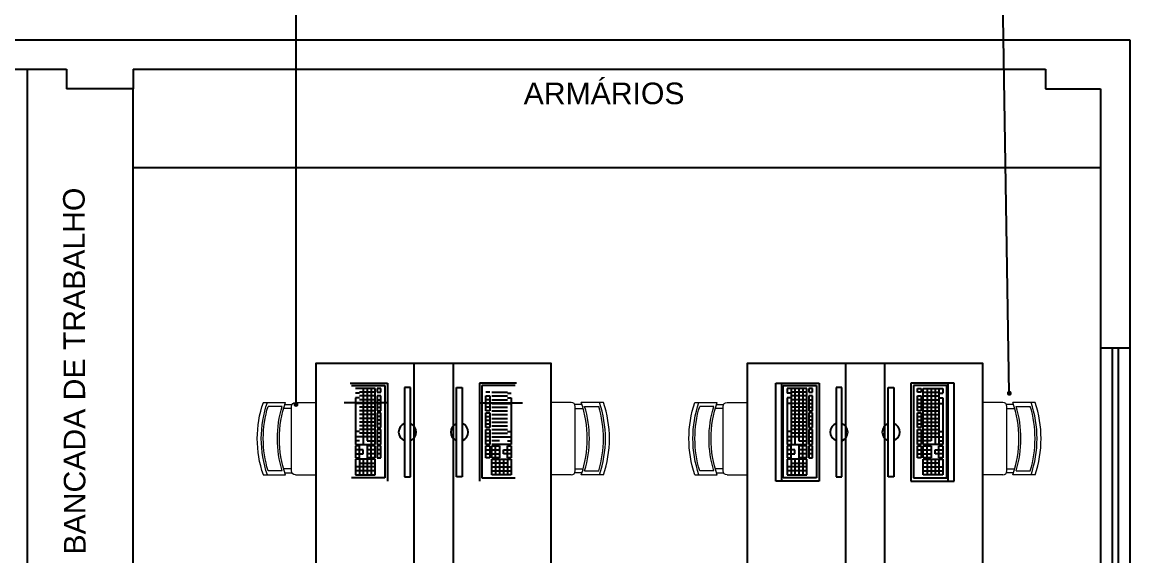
# Model space of a CAD drawing. Header units: millimetres. Extents: x 7034 to 7235, y -465 to -380.
# Drawn here: x 7095.53 to 7101.18, y -387.63 to -384.91 of the extents above; entities that cross this region are included whole.
import ezdxf

# ---------------------------------------------------------------- set-up
doc = ezdxf.new("R2010")
doc.units = ezdxf.units.MM
doc.header["$LTSCALE"] = 0.005
doc.linetypes.add('CONTINUO', pattern=[0])
doc.layers.get('0').update_dxf_attribs({"linetype": 'CONTINUO'})
for name, color, linetype in [('0-COTAS', 12, 'Continuous'), ('ARQ-PEITORIAL', 4, 'Continuous'), ('ARQ-TEXTO', 3, 'Continuous'), ('ARQ_ALVENARIA', 6, 'Continuous'), ('ARQ_ESQUADRIA', 5, 'Continuous'), ('ARQ_TXT_AMBIENTE', 3, 'Continuous')]:
    doc.layers.add(name, color=color, linetype=linetype)
doc.layers.add('0-LAYOUT', color=250, linetype='Continuous', lineweight=25)
doc.styles.add('50', font='ARIALN.TTF', dxfattribs={"height": 0.1})
doc.styles.get("Standard").update_dxf_attribs({"font": 'arial.ttf'})
doc.dimstyles.new('50', dxfattribs={"dimscale": 0, "dimtxt": 0.1, "dimasz": 0.025, "dimexe": 0.05, "dimexo": 0.05, "dimgap": 0.01, "dimtad": 1, "dimdec": 0, "dimlfac": 100, "dimzin": 0, "dimdsep": 46, "dimtxsty": '50', "dimblk": 'DOT', "dimcen": 0.02, "dimclrd": 1, "dimclre": 1, "dimclrt": 7, "dimadec": 0, "dimazin": 0, "dimtfac": 1, "dimtdec": 0, "dimtofl": 0, "dimtmove": 2, "dimatfit": 2, "dimldrblk": 'DOT', "dimfxl": 0.05, "dimtolj": 1, "dimtzin": 0, "dimlwd": -1, "dimarcsym": 0})

# ---------------------------------------------------------------- blocks, each defined once
blk = doc.blocks.new('_DOT')
at = {"color": 0, "linetype": 'ByBlock'}
blk.add_line((-0.5, 0), (-1, 0), dxfattribs=at)
at = {"color": 0, "linetype": 'ByBlock', "const_width": 0.5}
blk.add_lwpolyline([(-0.25, 0, 1), (0.25, 0, 1)], format="xyb", close=True, dxfattribs=at)
blk = doc.blocks.new('DOT')
at = {"layer": 'ARQ-TEXTO', "color": 0, "linetype": 'ByBlock'}
blk.add_line((-0.5, 0), (-1, 0), dxfattribs=at)
at = {"layer": 'ARQ-TEXTO', "color": 0, "linetype": 'ByBlock', "const_width": 0.5}
blk.add_lwpolyline([(-0.25, 0, 1), (0.25, 0, 1)], format="xyb", close=True, dxfattribs=at)
blk = doc.blocks.new('vafres')
at = {"lineweight": 13, "ltscale": 0.2}
for p, q in [((2157.847, 914.6481), (2157.847, 914.5352)), ((2157.8675, 914.5521), (2157.8675, 914.6239)), ((2158.1958, 914.5521), (2158.1958, 914.6239)), ((2158.2163, 914.6481), (2158.2163, 914.5352)), ((2157.8573, 914.5386), (2157.8573, 914.5017)), ((2158.1958, 914.5044), (2157.8675, 914.5044)), ((2157.8778, 914.5044), (2157.8778, 914.5455)), ((2158.1856, 914.5044), (2158.1856, 914.5448)), ((2158.2061, 914.5386), (2158.2061, 914.5017)), ((2157.847, 914.4839), (2157.847, 914.3813)), ((2158.2163, 914.4839), (2158.2163, 914.3813))]:
    blk.add_line(p, q, dxfattribs=at)
for centre, radius, start, end in [((2158.0317, 914.1094), 0.5694, 71.0753, 108.9246), ((2158.0317, 914.0889), 0.5694, 71.0753, 108.9246), ((2158.0317, 914.0787), 0.5694, 73.2016, 106.7984), ((2158.0317, 914.0787), 0.5694, 73.2016, 106.7984), ((2158.0317, 913.9966), 0.5694, 71.0753, 108.9246), ((2158.0317, 914.0069), 0.5694, 73.2016, 106.7984), ((2157.8675, 914.4839), 0.0205, 90, 180), ((2158.1958, 914.4839), 0.0205, 360, 90)]:
    blk.add_arc(centre, radius, start, end, dxfattribs=at)

msp = doc.modelspace()

# ---------------------------------------------------------------- linework, layer by layer
at = {"layer": '0-LAYOUT'}
for p, q in [((7096.0993, -387.9469), (7096.0993, -385.2469)), ((7096.0993, -385.6469), (7101.0293, -385.6469)), ((7097.5293, -386.6469), (7097.5293, -390.4469)), ((7097.7293, -386.6469), (7097.7293, -390.4469)), ((7099.7293, -386.6469), (7099.7293, -390.4469)), ((7099.9293, -386.6469), (7099.9293, -390.4469)), ((7097.2049, -386.7463), (7097.3949, -386.7463)), ((7097.3949, -386.7463), (7097.3949, -387.2463)), ((7097.8637, -386.7463), (7097.8637, -387.2463)), ((7098.0537, -386.7463), (7097.8637, -386.7463)), ((7099.3749, -387.2463), (7099.3749, -386.7463)), ((7099.3749, -386.7463), (7099.4049, -386.7463)), ((7099.4049, -386.7463), (7099.5949, -386.7463)), ((7099.4049, -387.2463), (7099.4049, -386.7463)), ((7099.5949, -386.7463), (7099.5949, -387.2463)), ((7100.0637, -386.7463), (7100.0637, -387.2463)), ((7100.2537, -386.7463), (7100.0637, -386.7463)), ((7100.2537, -387.2463), (7100.2537, -386.7463)), ((7100.2837, -386.7463), (7100.2537, -386.7463)), ((7100.2837, -387.2463), (7100.2837, -386.7463)), ((7097.2122, -386.759), (7097.3822, -386.759)), ((7097.3322, -386.774), (7097.2322, -386.774)), ((7097.2522, -386.7985), (7097.2322, -386.7985)), ((7097.3322, -386.793), (7097.2522, -386.793)), ((7097.3322, -386.812), (7097.2522, -386.812)), ((7097.2722, -386.774), (7097.2722, -387.059)), ((7097.2922, -386.774), (7097.2922, -387.04)), ((7097.3122, -386.774), (7097.3122, -387.059)), ((7097.3322, -387.059), (7097.3322, -386.774)), ((7097.3422, -386.774), (7097.3422, -386.793)), ((7097.3622, -386.774), (7097.3422, -386.774)), ((7097.3422, -386.793), (7097.3622, -386.793)), ((7097.3422, -386.812), (7097.3422, -386.888)), ((7097.3622, -386.812), (7097.3422, -386.812)), ((7097.3622, -386.793), (7097.3622, -386.774)), ((7097.3622, -386.888), (7097.3622, -386.812)), ((7097.3822, -386.759), (7097.3822, -387.229)), ((7097.482, -386.7686), (7097.482, -387.2238)), ((7097.512, -386.7686), (7097.482, -386.7686)), ((7097.512, -387.2238), (7097.512, -386.7686)), ((7097.7466, -387.2238), (7097.7466, -386.7686)), ((7097.7466, -386.7686), (7097.7766, -386.7686)), ((7097.7766, -386.7686), (7097.7766, -387.2238)), ((7097.8764, -386.759), (7097.8764, -387.229)), ((7098.0464, -386.759), (7097.8764, -386.759)), ((7097.9164, -386.793), (7097.8964, -386.793)), ((7097.8964, -386.888), (7097.8964, -386.812)), ((7097.8964, -386.812), (7097.9164, -386.812)), ((7097.9164, -386.812), (7097.9164, -386.888)), ((7097.9264, -386.793), (7098.0064, -386.793)), ((7097.9264, -386.812), (7098.0064, -386.812)), ((7098.0064, -386.7985), (7098.0264, -386.7985)), ((7099.4122, -386.759), (7099.5822, -386.759)), ((7099.4122, -387.229), (7099.4122, -386.759)), ((7099.4322, -386.774), (7099.4322, -386.7985)), ((7099.5322, -386.774), (7099.4322, -386.774)), ((7099.4522, -386.7985), (7099.4322, -386.7985)), ((7099.4522, -386.774), (7099.4522, -387.059)), ((7099.5322, -386.793), (7099.4522, -386.793)), ((7099.5322, -386.812), (7099.4522, -386.812)), ((7099.4722, -386.774), (7099.4722, -387.059)), ((7099.4922, -386.774), (7099.4922, -387.04)), ((7099.5122, -386.774), (7099.5122, -387.059)), ((7099.5322, -387.059), (7099.5322, -386.774)), ((7099.5422, -386.774), (7099.5422, -386.793)), ((7099.5622, -386.774), (7099.5422, -386.774)), ((7099.5422, -386.793), (7099.5622, -386.793)), ((7099.5422, -386.812), (7099.5422, -386.888)), ((7099.5622, -386.812), (7099.5422, -386.812)), ((7099.5622, -386.793), (7099.5622, -386.774)), ((7099.5622, -386.888), (7099.5622, -386.812)), ((7099.5822, -386.759), (7099.5822, -387.229)), ((7099.682, -386.7686), (7099.682, -387.2238)), ((7099.712, -386.7686), (7099.682, -386.7686)), ((7099.712, -387.2238), (7099.712, -386.7686)), ((7099.9466, -387.2238), (7099.9466, -386.7686)), ((7099.9466, -386.7686), (7099.9766, -386.7686)), ((7099.9766, -386.7686), (7099.9766, -387.2238)), ((7100.0764, -386.759), (7100.0764, -387.229)), ((7100.2464, -386.759), (7100.0764, -386.759)), ((7100.0964, -386.793), (7100.0964, -386.774)), ((7100.0964, -386.774), (7100.1164, -386.774)), ((7100.1164, -386.793), (7100.0964, -386.793)), ((7100.0964, -386.888), (7100.0964, -386.812)), ((7100.0964, -386.812), (7100.1164, -386.812)), ((7100.1164, -386.774), (7100.1164, -386.793)), ((7100.1164, -386.812), (7100.1164, -386.888)), ((7100.1264, -387.059), (7100.1264, -386.774)), ((7100.1264, -386.774), (7100.2264, -386.774)), ((7100.1264, -386.793), (7100.2064, -386.793)), ((7100.1264, -386.812), (7100.2064, -386.812)), ((7100.1464, -386.774), (7100.1464, -387.059)), ((7100.1664, -386.774), (7100.1664, -387.04)), ((7100.1864, -386.774), (7100.1864, -387.059)), ((7100.2064, -386.774), (7100.2064, -387.059)), ((7100.2064, -386.7985), (7100.2264, -386.7985)), ((7100.2264, -386.774), (7100.2264, -386.7985)), ((7100.2464, -387.229), (7100.2464, -386.759)), ((7097.2049, -386.8463), (7097.1749, -386.8463)), ((7097.3949, -386.8463), (7097.2049, -386.8463)), ((7097.2522, -386.8209), (7097.2322, -386.8209)), ((7097.2322, -386.8209), (7097.2322, -387.059)), ((7097.3322, -386.85), (7097.2322, -386.85)), ((7097.3322, -386.831), (7097.2522, -386.831)), ((7097.3322, -386.869), (7097.2522, -386.869)), ((7097.3422, -386.831), (7097.3622, -386.831)), ((7097.3422, -386.85), (7097.3622, -386.85)), ((7097.3422, -386.869), (7097.3622, -386.869)), ((7097.8637, -386.8463), (7098.0537, -386.8463)), ((7097.9164, -386.831), (7097.8964, -386.831)), ((7097.9164, -386.85), (7097.8964, -386.85)), ((7097.9164, -386.869), (7097.8964, -386.869)), ((7097.9264, -386.831), (7098.0064, -386.831)), ((7097.9264, -386.85), (7098.0264, -386.85)), ((7097.9264, -386.869), (7098.0064, -386.869)), ((7098.0064, -386.8209), (7098.0264, -386.8209)), ((7098.0264, -386.8209), (7098.0264, -387.059)), ((7098.0537, -386.8463), (7098.0837, -386.8463)), ((7099.4522, -386.8209), (7099.4322, -386.8209)), ((7099.4322, -386.8209), (7099.4322, -387.059)), ((7099.5322, -386.85), (7099.4322, -386.85)), ((7099.5322, -386.831), (7099.4522, -386.831)), ((7099.5322, -386.869), (7099.4522, -386.869)), ((7099.5422, -386.831), (7099.5622, -386.831)), ((7099.5422, -386.85), (7099.5622, -386.85)), ((7099.5422, -386.869), (7099.5622, -386.869)), ((7100.1164, -386.831), (7100.0964, -386.831)), ((7100.1164, -386.85), (7100.0964, -386.85)), ((7100.1164, -386.869), (7100.0964, -386.869)), ((7100.1264, -386.831), (7100.2064, -386.831)), ((7100.1264, -386.85), (7100.2264, -386.85)), ((7100.1264, -386.869), (7100.2064, -386.869)), ((7100.2064, -386.8209), (7100.2264, -386.8209)), ((7100.2264, -386.8209), (7100.2264, -387.059)), ((7097.3322, -386.888), (7097.2522, -386.888)), ((7097.3322, -386.907), (7097.2522, -386.907)), ((7097.3322, -386.926), (7097.2522, -386.926)), ((7097.3422, -386.888), (7097.3622, -386.888)), ((7097.3422, -386.8971), (7097.3422, -386.9731)), ((7097.3622, -386.8971), (7097.3422, -386.8971)), ((7097.3622, -386.9161), (7097.3422, -386.9161)), ((7097.3622, -386.9731), (7097.3622, -386.8971)), ((7097.9164, -386.888), (7097.8964, -386.888)), ((7097.8964, -386.9731), (7097.8964, -386.8971)), ((7097.8964, -386.8971), (7097.9164, -386.8971)), ((7097.8964, -386.9161), (7097.9164, -386.9161)), ((7097.9164, -386.8971), (7097.9164, -386.9731)), ((7097.9264, -386.888), (7098.0064, -386.888)), ((7097.9264, -386.907), (7098.0064, -386.907)), ((7097.9264, -386.926), (7098.0064, -386.926)), ((7099.5322, -386.888), (7099.4522, -386.888)), ((7099.5322, -386.907), (7099.4522, -386.907)), ((7099.5322, -386.926), (7099.4522, -386.926)), ((7099.5422, -386.888), (7099.5622, -386.888)), ((7099.5422, -386.8971), (7099.5422, -386.9731)), ((7099.5622, -386.8971), (7099.5422, -386.8971)), ((7099.5622, -386.9161), (7099.5422, -386.9161)), ((7099.5622, -386.9731), (7099.5622, -386.8971)), ((7100.1164, -386.888), (7100.0964, -386.888)), ((7100.0964, -386.9731), (7100.0964, -386.8971)), ((7100.0964, -386.8971), (7100.1164, -386.8971)), ((7100.0964, -386.9161), (7100.1164, -386.9161)), ((7100.1164, -386.8971), (7100.1164, -386.9731)), ((7100.1264, -386.888), (7100.2064, -386.888)), ((7100.1264, -386.907), (7100.2064, -386.907)), ((7100.1264, -386.926), (7100.2064, -386.926)), ((7097.3322, -386.945), (7097.2522, -386.945)), ((7097.3322, -386.964), (7097.2522, -386.964)), ((7097.3322, -386.983), (7097.2522, -386.983)), ((7097.3622, -386.9351), (7097.3422, -386.9351)), ((7097.3622, -386.9541), (7097.3422, -386.9541)), ((7097.3422, -386.9731), (7097.3622, -386.9731)), ((7097.3422, -386.983), (7097.3422, -387.059)), ((7097.3622, -386.983), (7097.3422, -386.983)), ((7097.3622, -387.059), (7097.3622, -386.983)), ((7097.8964, -386.9351), (7097.9164, -386.9351)), ((7097.8964, -386.9541), (7097.9164, -386.9541)), ((7097.9164, -386.9731), (7097.8964, -386.9731)), ((7097.8964, -387.059), (7097.8964, -386.983)), ((7097.8964, -386.983), (7097.9164, -386.983)), ((7097.9164, -386.983), (7097.9164, -387.059)), ((7097.9264, -386.945), (7098.0064, -386.945)), ((7097.9264, -386.964), (7098.0064, -386.964)), ((7097.9264, -386.983), (7098.0064, -386.983)), ((7099.5322, -386.945), (7099.4522, -386.945)), ((7099.5322, -386.964), (7099.4522, -386.964)), ((7099.5322, -386.983), (7099.4522, -386.983)), ((7099.5622, -386.9351), (7099.5422, -386.9351)), ((7099.5622, -386.9541), (7099.5422, -386.9541)), ((7099.5422, -386.9731), (7099.5622, -386.9731)), ((7099.5422, -386.983), (7099.5422, -387.059)), ((7099.5622, -386.983), (7099.5422, -386.983)), ((7099.5622, -387.059), (7099.5622, -386.983)), ((7100.0964, -386.9351), (7100.1164, -386.9351)), ((7100.0964, -386.9541), (7100.1164, -386.9541)), ((7100.1164, -386.9731), (7100.0964, -386.9731)), ((7100.0964, -387.059), (7100.0964, -386.983)), ((7100.0964, -386.983), (7100.1164, -386.983)), ((7100.1164, -386.983), (7100.1164, -387.059)), ((7100.1264, -386.945), (7100.2064, -386.945)), ((7100.1264, -386.964), (7100.2064, -386.964)), ((7100.1264, -386.983), (7100.2064, -386.983)), ((7097.2522, -386.9939), (7097.2322, -386.9939)), ((7097.3322, -387.021), (7097.2322, -387.021)), ((7097.2522, -387.04), (7097.2322, -387.04)), ((7097.3322, -387.002), (7097.2522, -387.002)), ((7097.2922, -387.04), (7097.3322, -387.04)), ((7097.3622, -387.002), (7097.3422, -387.002)), ((7097.3422, -387.021), (7097.3622, -387.021)), ((7097.3422, -387.04), (7097.3622, -387.04)), ((7097.8964, -387.002), (7097.9164, -387.002)), ((7097.9164, -387.021), (7097.8964, -387.021)), ((7097.9164, -387.04), (7097.8964, -387.04)), ((7097.9264, -387.002), (7098.0064, -387.002)), ((7097.9264, -387.021), (7098.0264, -387.021)), ((7097.9664, -387.04), (7097.9264, -387.04)), ((7098.0064, -386.9939), (7098.0264, -386.9939)), ((7098.0064, -387.04), (7098.0264, -387.04)), ((7099.4522, -386.9939), (7099.4322, -386.9939)), ((7099.5322, -387.021), (7099.4322, -387.021)), ((7099.4522, -387.04), (7099.4322, -387.04)), ((7099.5322, -387.002), (7099.4522, -387.002)), ((7099.4922, -387.04), (7099.5322, -387.04)), ((7099.5622, -387.002), (7099.5422, -387.002)), ((7099.5422, -387.021), (7099.5622, -387.021)), ((7099.5422, -387.04), (7099.5622, -387.04)), ((7100.0964, -387.002), (7100.1164, -387.002)), ((7100.1164, -387.021), (7100.0964, -387.021)), ((7100.1164, -387.04), (7100.0964, -387.04)), ((7100.1264, -387.002), (7100.2064, -387.002)), ((7100.1264, -387.021), (7100.2264, -387.021)), ((7100.1664, -387.04), (7100.1264, -387.04)), ((7100.2064, -386.9939), (7100.2264, -386.9939)), ((7100.2064, -387.04), (7100.2264, -387.04)), ((7097.2322, -387.059), (7097.3322, -387.059)), ((7097.2322, -387.0665), (7097.2322, -387.1265)), ((7097.2522, -387.0665), (7097.2322, -387.0665)), ((7097.2722, -387.0865), (7097.2322, -387.0865)), ((7097.2522, -387.1265), (7097.2522, -387.0665)), ((7097.2722, -387.1065), (7097.2722, -387.0865)), ((7097.2922, -387.0665), (7097.2922, -387.1265)), ((7097.3322, -387.0665), (7097.2922, -387.0665)), ((7097.3322, -387.0865), (7097.2922, -387.0865)), ((7097.3122, -387.1265), (7097.3122, -387.0665)), ((7097.3322, -387.1265), (7097.3322, -387.0665)), ((7097.3422, -387.059), (7097.3622, -387.059)), ((7097.3422, -387.0665), (7097.3422, -387.1265)), ((7097.3622, -387.0665), (7097.3422, -387.0665)), ((7097.3622, -387.0865), (7097.3422, -387.0865)), ((7097.3622, -387.1265), (7097.3622, -387.0665)), ((7097.9164, -387.059), (7097.8964, -387.059)), ((7097.8964, -387.1265), (7097.8964, -387.0665)), ((7097.8964, -387.0665), (7097.9164, -387.0665)), ((7097.8964, -387.0865), (7097.9164, -387.0865)), ((7097.9164, -387.0665), (7097.9164, -387.1265)), ((7098.0264, -387.059), (7097.9264, -387.059)), ((7097.9264, -387.1265), (7097.9264, -387.0665)), ((7097.9264, -387.0665), (7097.9664, -387.0665)), ((7097.9264, -387.0865), (7097.9664, -387.0865)), ((7097.9464, -387.1265), (7097.9464, -387.0665)), ((7097.9664, -387.0665), (7097.9664, -387.1265)), ((7097.9864, -387.1065), (7097.9864, -387.0865)), ((7097.9864, -387.0865), (7098.0264, -387.0865)), ((7098.0064, -387.0665), (7098.0264, -387.0665)), ((7098.0064, -387.1265), (7098.0064, -387.0665)), ((7098.0264, -387.0665), (7098.0264, -387.1265)), ((7099.4322, -387.059), (7099.5322, -387.059)), ((7099.4322, -387.0665), (7099.4322, -387.1265)), ((7099.4522, -387.0665), (7099.4322, -387.0665)), ((7099.4722, -387.0865), (7099.4322, -387.0865)), ((7099.4522, -387.1265), (7099.4522, -387.0665)), ((7099.4722, -387.1065), (7099.4722, -387.0865)), ((7099.4922, -387.0665), (7099.4922, -387.1265)), ((7099.5322, -387.0665), (7099.4922, -387.0665)), ((7099.5322, -387.0865), (7099.4922, -387.0865)), ((7099.5122, -387.1265), (7099.5122, -387.0665)), ((7099.5322, -387.1265), (7099.5322, -387.0665)), ((7099.5422, -387.059), (7099.5622, -387.059)), ((7099.5422, -387.0665), (7099.5422, -387.1265)), ((7099.5622, -387.0665), (7099.5422, -387.0665)), ((7099.5622, -387.0865), (7099.5422, -387.0865)), ((7099.5622, -387.1265), (7099.5622, -387.0665)), ((7100.1164, -387.059), (7100.0964, -387.059)), ((7100.0964, -387.1265), (7100.0964, -387.0665)), ((7100.0964, -387.0665), (7100.1164, -387.0665)), ((7100.0964, -387.0865), (7100.1164, -387.0865)), ((7100.1164, -387.0665), (7100.1164, -387.1265)), ((7100.2264, -387.059), (7100.1264, -387.059)), ((7100.1264, -387.1265), (7100.1264, -387.0665)), ((7100.1264, -387.0665), (7100.1664, -387.0665)), ((7100.1264, -387.0865), (7100.1664, -387.0865)), ((7100.1464, -387.1265), (7100.1464, -387.0665)), ((7100.1664, -387.0665), (7100.1664, -387.1265)), ((7100.1864, -387.1065), (7100.1864, -387.0865)), ((7100.1864, -387.0865), (7100.2264, -387.0865)), ((7100.2064, -387.0665), (7100.2264, -387.0665)), ((7100.2064, -387.1265), (7100.2064, -387.0665)), ((7100.2264, -387.0665), (7100.2264, -387.1265)), ((7097.2322, -387.1065), (7097.2722, -387.1065)), ((7097.2322, -387.1265), (7097.2522, -387.1265)), ((7097.2322, -387.134), (7097.2322, -387.214)), ((7097.3322, -387.134), (7097.2322, -387.134)), ((7097.2522, -387.134), (7097.2522, -387.214)), ((7097.2722, -387.134), (7097.2722, -387.214)), ((7097.3322, -387.1065), (7097.2922, -387.1065)), ((7097.2922, -387.1265), (7097.3322, -387.1265)), ((7097.3322, -387.1265), (7097.2922, -387.1265)), ((7097.2922, -387.134), (7097.2922, -387.214)), ((7097.3122, -387.134), (7097.3122, -387.214)), ((7097.3322, -387.214), (7097.3322, -387.134)), ((7097.3622, -387.1065), (7097.3422, -387.1065)), ((7097.3422, -387.1265), (7097.3622, -387.1265)), ((7097.8964, -387.1065), (7097.9164, -387.1065)), ((7097.9164, -387.1265), (7097.8964, -387.1265)), ((7097.9264, -387.1065), (7097.9664, -387.1065)), ((7097.9664, -387.1265), (7097.9264, -387.1265)), ((7097.9264, -387.1265), (7097.9664, -387.1265)), ((7097.9264, -387.214), (7097.9264, -387.134)), ((7097.9264, -387.134), (7098.0264, -387.134)), ((7097.9464, -387.134), (7097.9464, -387.214)), ((7097.9664, -387.134), (7097.9664, -387.214)), ((7098.0264, -387.1065), (7097.9864, -387.1065)), ((7097.9864, -387.134), (7097.9864, -387.214)), ((7098.0264, -387.1265), (7098.0064, -387.1265)), ((7098.0064, -387.134), (7098.0064, -387.214)), ((7098.0264, -387.134), (7098.0264, -387.214)), ((7099.4322, -387.1065), (7099.4722, -387.1065)), ((7099.4322, -387.1265), (7099.4522, -387.1265)), ((7099.4322, -387.134), (7099.4322, -387.214)), ((7099.5322, -387.134), (7099.4322, -387.134)), ((7099.4522, -387.134), (7099.4522, -387.214)), ((7099.4722, -387.134), (7099.4722, -387.214)), ((7099.5322, -387.1065), (7099.4922, -387.1065)), ((7099.4922, -387.1265), (7099.5322, -387.1265)), ((7099.5322, -387.1265), (7099.4922, -387.1265)), ((7099.4922, -387.134), (7099.4922, -387.214)), ((7099.5122, -387.134), (7099.5122, -387.214)), ((7099.5322, -387.214), (7099.5322, -387.134)), ((7099.5622, -387.1065), (7099.5422, -387.1065)), ((7099.5422, -387.1265), (7099.5622, -387.1265)), ((7100.0964, -387.1065), (7100.1164, -387.1065)), ((7100.1164, -387.1265), (7100.0964, -387.1265)), ((7100.1264, -387.1065), (7100.1664, -387.1065)), ((7100.1664, -387.1265), (7100.1264, -387.1265)), ((7100.1264, -387.1265), (7100.1664, -387.1265)), ((7100.1264, -387.214), (7100.1264, -387.134)), ((7100.1264, -387.134), (7100.2264, -387.134)), ((7100.1464, -387.134), (7100.1464, -387.214)), ((7100.1664, -387.134), (7100.1664, -387.214)), ((7100.2264, -387.1065), (7100.1864, -387.1065)), ((7100.1864, -387.134), (7100.1864, -387.214)), ((7100.2264, -387.1265), (7100.2064, -387.1265)), ((7100.2064, -387.134), (7100.2064, -387.214)), ((7100.2264, -387.134), (7100.2264, -387.214)), ((7097.3322, -387.174), (7097.2322, -387.174)), ((7097.3322, -387.194), (7097.2322, -387.194)), ((7097.2522, -387.154), (7097.3322, -387.154)), ((7098.0064, -387.154), (7097.9264, -387.154)), ((7097.9264, -387.174), (7098.0264, -387.174)), ((7097.9264, -387.194), (7098.0264, -387.194)), ((7099.5322, -387.174), (7099.4322, -387.174)), ((7099.5322, -387.194), (7099.4322, -387.194)), ((7099.4522, -387.154), (7099.5322, -387.154)), ((7100.2064, -387.154), (7100.1264, -387.154)), ((7100.1264, -387.174), (7100.2264, -387.174)), ((7100.1264, -387.194), (7100.2264, -387.194)), ((7097.3822, -387.229), (7097.2122, -387.229)), ((7097.2322, -387.214), (7097.3322, -387.214)), ((7097.482, -387.2238), (7097.512, -387.2238)), ((7097.7766, -387.2238), (7097.7466, -387.2238)), ((7097.8764, -387.229), (7098.0464, -387.229)), ((7098.0264, -387.214), (7097.9264, -387.214)), ((7099.4049, -387.2463), (7099.3749, -387.2463)), ((7099.5949, -387.2463), (7099.4049, -387.2463)), ((7099.5822, -387.229), (7099.4122, -387.229)), ((7099.4322, -387.214), (7099.5322, -387.214)), ((7099.682, -387.2238), (7099.712, -387.2238)), ((7099.9766, -387.2238), (7099.9466, -387.2238)), ((7100.0637, -387.2463), (7100.2537, -387.2463)), ((7100.0764, -387.229), (7100.2464, -387.229)), ((7100.2264, -387.214), (7100.1264, -387.214)), ((7100.2537, -387.2463), (7100.2837, -387.2463))]:
    msp.add_line(p, q, dxfattribs=at)
for points in [[(7097.0293, -388.4469), (7098.2293, -388.4469), (7098.2293, -386.6469), (7097.0293, -386.6469)], [(7099.2293, -388.4469), (7100.4293, -388.4469), (7100.4293, -386.6469), (7099.2293, -386.6469)]]:
    msp.add_lwpolyline(points, close=True, dxfattribs=at)
for centre, radius, start, end in [((7097.4988, -386.9963), 0.0468, 110.9733, 249.0267), ((7097.4949, -386.997), 0.0462, 291.7976, 68.2024), ((7097.7637, -386.997), 0.0462, 111.7976, 248.2024), ((7097.7598, -386.9963), 0.0468, 290.9733, 69.0267), ((7099.6988, -386.9963), 0.0468, 110.9733, 249.0267), ((7099.6949, -386.997), 0.0462, 291.7976, 68.2024), ((7099.9637, -386.997), 0.0462, 111.7976, 248.2024), ((7099.9598, -386.9963), 0.0468, 290.9733, 69.0267)]:
    msp.add_arc(centre, radius, start, end, dxfattribs=at)
at = {"layer": 'ARQ-PEITORIAL'}
for p, q in [((7095.5593, -385.1469), (7095.5593, -388.0469)), ((7101.0293, -386.5669), (7101.0293, -391.5669)), ((7101.1793, -386.5669), (7101.1793, -391.5669))]:
    msp.add_line(p, q, dxfattribs=at)
at = {"layer": 'ARQ_ALVENARIA'}
for p, q in [((7084.9493, -384.9969), (7101.1793, -384.9969)), ((7101.1793, -384.9969), (7101.1793, -386.5669)), ((7095.4593, -385.1469), (7095.7593, -385.1469)), ((7095.7593, -385.1469), (7095.7593, -385.2469)), ((7096.0993, -385.1469), (7100.7493, -385.1469)), ((7096.0993, -385.1469), (7096.0993, -385.2469)), ((7100.7493, -385.1469), (7100.7493, -385.2469)), ((7096.0993, -385.2469), (7095.7593, -385.2469)), ((7100.7493, -385.2469), (7101.0293, -385.2469)), ((7101.0293, -385.2469), (7101.0293, -386.5669)), ((7101.0293, -386.5669), (7101.1793, -386.5669))]:
    msp.add_line(p, q, dxfattribs=at)
at = {"layer": 'ARQ_ESQUADRIA'}
for p, q in [((7101.0893, -386.5669), (7101.0893, -391.5669)), ((7101.1193, -386.5669), (7101.1193, -391.5669))]:
    msp.add_line(p, q, dxfattribs=at)

# ---------------------------------------------------------------- block references
at = {"layer": '0-LAYOUT', "xscale": -1, "rotation": 90}
for p in [(8011.4106, 1771.0022), (8013.6106, 1771.0022)]:
    msp.add_blockref('vafres', p, dxfattribs=at)
at = {"layer": '0-LAYOUT', "rotation": 270}
for p in [(6183.848, 1771.0022), (6186.048, 1771.0022)]:
    msp.add_blockref('vafres', p, dxfattribs=at)

# ---------------------------------------------------------------- texts
at = {"layer": 'ARQ_TXT_AMBIENTE', "insert": (7097.9189, -385.2147), "char_height": 0.11, "attachment_point": 1}
msp.add_mtext_dynamic_manual_height_columns('    ARMÁRIOS', width=2.72651, gutter_width=12.5, heights=[0], dxfattribs=at)
at = {"layer": 'ARQ_TXT_AMBIENTE', "insert": (7095.747, -387.7908), "char_height": 0.11, "attachment_point": 1, "rotation": 90.1507}
msp.add_mtext_dynamic_manual_height_columns('    BANCADA DE TRABALHO', width=3.625548, gutter_width=12.5, heights=[0], dxfattribs=at)

# ---------------------------------------------------------------- leaders
at = {"layer": '0-COTAS'}
for points in [[(7096.9291, -386.855), (7096.9291, -384.9969), (7096.9291, -384.4151)], [(7100.5649, -386.7983), (7100.5269, -384.4897), (7100.6598, -384.4897)]]:
    msp.add_leader(points, dimstyle='50', override={"dimscale": 1, "dimtad": 0, "dimldrblk": 'DOT'}, dxfattribs=at)

doc.saveas('drawing.dxf')
